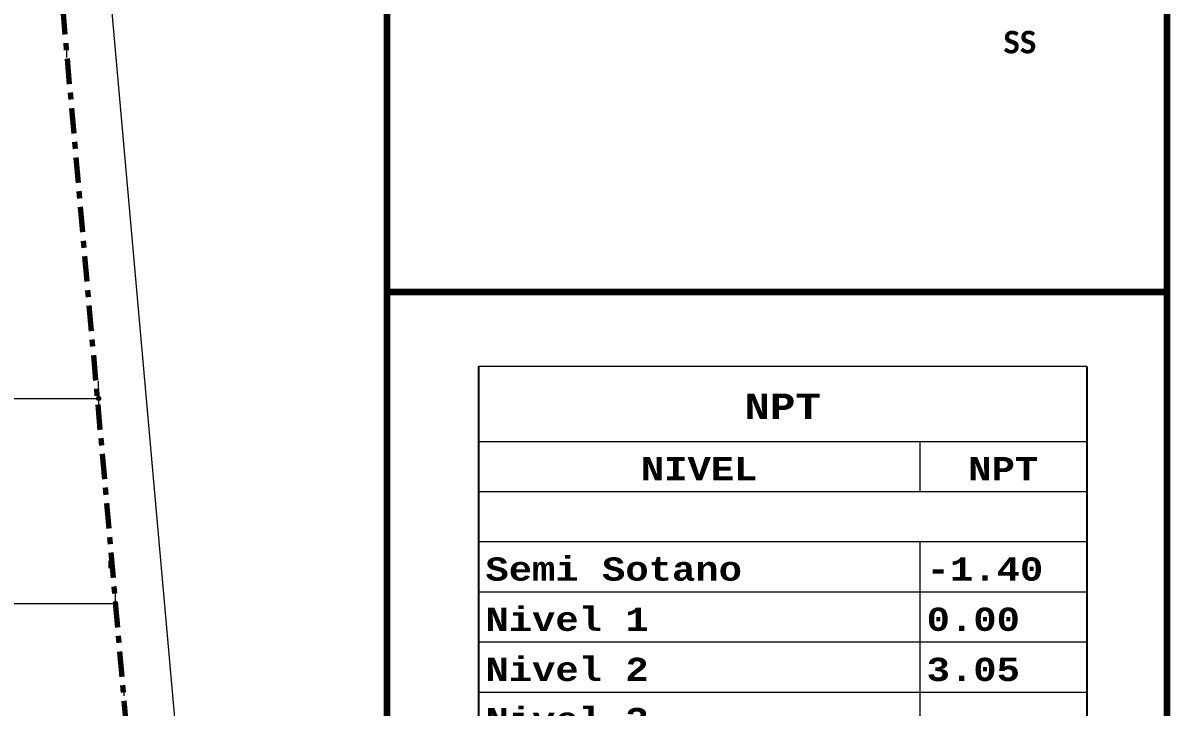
# Model space of a CAD drawing. Header units: metres. Extents: x -144 to 1000, y -717 to 29.
# Drawn here: x 850.45 to 866.49, y -569.48 to -559.88 of the extents above; entities that cross this region are included whole.
import ezdxf

# ---------------------------------------------------------------- set-up
doc = ezdxf.new("R2010")
doc.units = ezdxf.units.M
doc.linetypes.add('Basculante', pattern=[0.11625, 0.075, -0.04125])
doc.linetypes.add('Dash Dot 3_16_', pattern=[0.595313, 0.357187, -0.119063, 0, -0.119063])
doc.layers.get('0').update_dxf_attribs({"color": 1})
for name, color, linetype, lineweight in [('A-ANNO-DIMS', 1, 'Continuous', 9), ('A-DETL', 1, 'Continuous', 9), ('A-DETL-THIN', 1, 'Continuous', 9), ('A-DETL-WIDE', 1, 'Continuous', 100), ('G-ANNO-SCHD', 1, 'Continuous', 9), ('G-ANNO-TEXT', 2, 'Continuous', 9)]:
    doc.layers.add(name, color=color, linetype=linetype, lineweight=lineweight)
doc.styles.add('Calibri_B_7', font='calibrib.ttf', dxfattribs={"width": 0.8, "height": 0.18})
doc.styles.add('Courier New_B_8', font='courbd.ttf', dxfattribs={"height": 0.0035})
doc.styles.add('Courier New_B_9', font='courbd.ttf', dxfattribs={"height": 0.003591})

# ---------------------------------------------------------------- blocks, each defined once
blk = doc.blocks.new('A$C4d52d4f2')
for p, q in [((-0.50224, -0.34445), (-0.50224, -0.48242)), ((-0.41646, -0.34445), (-0.41646, -0.48242))]:
    blk.add_line(p, q)
at = {"layer": 'A-DETL-THIN'}
for p, q in [((-0.41646, -0.34445), (-0.50224, -0.34445)), ((-0.50224, -0.35503), (-0.41646, -0.35503)), ((-0.44001, -0.35503), (-0.44001, -0.36211)), ((-0.44001, -0.36211), (-0.50224, -0.36211)), ((-0.41646, -0.36211), (-0.44001, -0.36211)), ((-0.44001, -0.36919), (-0.50224, -0.36919)), ((-0.41646, -0.36919), (-0.44001, -0.36919)), ((-0.44001, -0.36919), (-0.44001, -0.37627)), ((-0.44001, -0.37627), (-0.50224, -0.37627)), ((-0.41646, -0.37627), (-0.44001, -0.37627)), ((-0.44001, -0.37627), (-0.44001, -0.38334)), ((-0.44001, -0.38334), (-0.50224, -0.38334)), ((-0.41646, -0.38334), (-0.44001, -0.38334)), ((-0.44001, -0.38334), (-0.44001, -0.39042)), ((-0.44001, -0.39042), (-0.50224, -0.39042)), ((-0.41646, -0.39042), (-0.44001, -0.39042)), ((-0.44001, -0.39042), (-0.44001, -0.3975))]:
    blk.add_line(p, q, dxfattribs=at)
at = {"layer": 'A-DETL-WIDE'}
for p, q in [((-0.51513, -0.58802), (-0.51513, -0.00202)), ((-0.40513, -0.58802), (-0.40513, -0.00202)), ((-0.40513, -0.33396), (-0.51513, -0.33396))]:
    blk.add_line(p, q, dxfattribs=at)
at = {"layer": 'G-ANNO-SCHD', "line_spacing_factor": 1.118013}
for s, insert, char_height, width, attachment_point, style in [('NPT', (-0.45935, -0.34827), 0.003591, 0.0127056, 2, 'Courier New_B_8'), ('NIVEL', (-0.47113, -0.35723), 0.003283, 0.0154477, 2, 'Courier New_B_9'), ('NPT', (-0.42824, -0.35723), 0.003283, 0.0092686, 2, 'Courier New_B_9'), ('Semi Sotano', (-0.50128, -0.37138), 0.0032829, 0.0413032, 1, 'Courier New_B_9'), ('-1.40', (-0.43905, -0.37138), 0.003283, 0.0154477, 1, 'Courier New_B_9'), ('Nivel 1', (-0.50128, -0.37846), 0.003283, 0.0315918, 1, 'Courier New_B_9'), ('0.00', (-0.43905, -0.37846), 0.003283, 0.0123581, 1, 'Courier New_B_9'), ('Nivel 2', (-0.50128, -0.38553), 0.003283, 0.0306371, 1, 'Courier New_B_9'), ('3.05', (-0.43905, -0.38553), 0.003283, 0.0123581, 1, 'Courier New_B_9'), ('Nivel 3', (-0.50128, -0.39261), 0.003283, 0.03515, 1, 'Courier New_B_9')]:
    blk.add_mtext(s, dxfattribs=dict(at, insert=insert, char_height=char_height, width=width, attachment_point=attachment_point, style=style))
at = {"layer": 'G-ANNO-TEXT', "style": 'Calibri_B_7'}
blk.add_text('SS', height=0.003187, dxfattribs=at).set_placement((-0.42822, -0.30031))
blk = doc.blocks.new('H')
at = {"layer": 'A-ANNO-DIMS', "color": 5, "true_color": 0x0000ff}
blk.add_line((854.489, -485.55), (856.889, -512.624), dxfattribs=at)
at = {"layer": 'A-DETL', "color": 7, "linetype": 'Dash Dot 3_16_', "lineweight": 70}
blk.add_line((853.807, -485.61), (856.207, -512.684), dxfattribs=at)
at = {"layer": 'A-DETL', "color": 253, "true_color": 0xb6b6b6}
for p, q in [((855.209, -501.425), (855.209, -501.525)), ((855.807, -508.582), (855.807, -508.682)), ((855.896, -509.175), (855.896, -509.295)), ((856.016, -510.375), (856.016, -510.475))]:
    blk.add_line(p, q, dxfattribs=at)
blk = doc.blocks.new('OOOO')
at = {"layer": 'A-ANNO-DIMS', "lineweight": 25, "true_color": 0x0000ff}
h = blk.add_hatch(color=5, dxfattribs=at)
edge = h.paths.add_edge_path()
edge.add_arc((618.836, -508.604), 0.025, 0, 360)
h = blk.add_hatch(color=5, dxfattribs=at)
edge = h.paths.add_edge_path()
edge.add_arc((619.07, -511.477), 0.025, 0, 360)
at = {"layer": 'A-ANNO-DIMS', "color": 5, "true_color": 0x0000ff}
for p, q in [((618.836, -508.604), (618.836, -508.364)), ((615.986, -508.604), (618.836, -508.604)), ((618.836, -508.604), (618.836, -508.844)), ((619.07, -511.477), (619.07, -511.237)), ((615.886, -511.477), (619.07, -511.477)), ((619.07, -511.477), (619.07, -511.717))]:
    blk.add_line(p, q, dxfattribs=at)
at = {"layer": 'A-ANNO-DIMS', "color": 5, "lineweight": 25, "true_color": 0x0000ff}
for centre in [(618.836, -508.604), (619.07, -511.477)]:
    blk.add_circle(centre, 0.025, dxfattribs=at)
at = {"layer": 'A-DETL', "color": 7, "linetype": 'Basculante', "lineweight": 35}
blk.add_line((618.836, -508.829), (618.836, -508.879), dxfattribs=at)
at = {"layer": 'A-DETL', "color": 253, "true_color": 0xb6b6b6}
blk.add_line((619.07, -511.475), (619.07, -511.595), dxfattribs=at)

msp = doc.modelspace()

# ---------------------------------------------------------------- block references
at = {"xscale": 99.43160273753426, "yscale": 99.43160273753426, "zscale": 99.43160273753426}
msp.add_blockref('A$C4d52d4f2', (906.775, -530.45), dxfattribs=at)
at = {"color": 3}
for name, p in [('H', (-4.154, -58.844)), ('OOOO', (232.672, -56.544))]:
    msp.add_blockref(name, p, dxfattribs=at)

doc.saveas('drawing.dxf')
